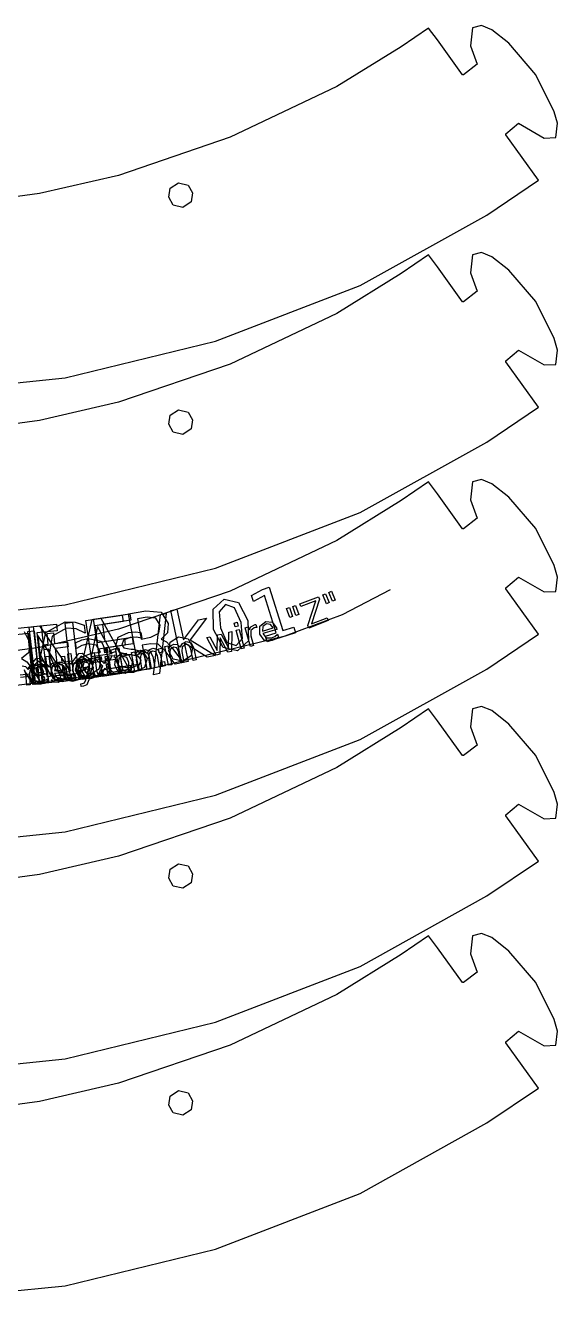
# Model space of a CAD drawing. Extents: x 0.6 to 75.4, y 0.2 to 29.1.
# Drawn here: x 63.32 to 75.36, y 0.25 to 29.13 of the extents above; entities that cross this region are included whole.
import ezdxf

# ---------------------------------------------------------------- set-up
doc = ezdxf.new("R2010")
doc.units = 0

msp = doc.modelspace()

# ---------------------------------------------------------------- linework, layer by layer
at = {"layer": '#controlline'}
for p, q in [((64.211182, 15.603989), (64.381599, 15.62335)), ((64.334482, 14.518029), (64.211182, 15.603989)), ((64.381599, 15.62335), (64.528987, 14.32524)), ((64.6854, 15.6643), (65.502492, 15.785639)), ((64.877283, 14.372017), (64.6854, 15.6643)), ((65.524336, 15.638491), (64.882089, 15.54312)), ((65.502492, 15.785639), (65.524336, 15.638491)), ((63.3991, 15.5118), (63.635596, 15.538639)), ((63.546488, 14.21369), (63.3991, 15.5118)), ((64.292491, 14.2984), (63.593605, 15.31901)), ((63.593605, 15.31901), (63.716905, 14.23305)), ((63.635596, 15.538639), (64.334482, 14.518029)), ((64.882089, 15.54312), (64.9389, 15.160543)), ((64.9389, 15.160543), (65.554316, 15.251929)), ((65.57616, 15.104784), (64.960747, 15.013395)), ((65.554316, 15.251929), (65.57616, 15.104784)), ((64.960747, 15.013395), (65.030284, 14.545127)), ((65.709954, 14.495667), (64.877283, 14.372017)), ((65.030284, 14.545127), (65.68811, 14.642812)), ((65.68811, 14.642812), (65.709954, 14.495667)), ((63.716905, 14.23305), (63.546488, 14.21369)), ((64.528987, 14.32524), (64.292491, 14.2984))]:
    msp.add_line(p, q, dxfattribs=at)
at = {"layer": '#lasercut'}
for p, q in [((62.9198, 15.4662), (64.01928, 15.578451)), ((63.396281, 15.365322), (62.934902, 15.318217)), ((63.513869, 14.213612), (63.396281, 15.365322)), ((64.034379, 15.430462), (63.573, 15.383356)), ((63.573, 15.383356), (63.690585, 14.231646)), ((64.01928, 15.578451), (64.034379, 15.430462)), ((63.690585, 14.231646), (63.513869, 14.213612))]:
    msp.add_line(p, q, dxfattribs=at)
at = {"layer": '#opensource'}
for p, q in [((63.774081, 15.393292), (64.2163, 15.62976)), ((64.2163, 15.62976), (64.438999, 15.624793)), ((64.438999, 15.624793), (64.64381, 15.555984)), ((64.8587, 15.6883), (65.675115, 15.814098)), ((65.057684, 14.397083), (64.8587, 15.6883)), ((65.697777, 15.667074), (65.056061, 15.568195)), ((65.675115, 15.814098), (65.697777, 15.667074)), ((63.287553, 15.408902), (63.422495, 15.137179)), ((63.66387, 14.88032), (63.774081, 15.393292)), ((63.919876, 15.309456), (63.848914, 14.902557)), ((64.24405, 15.48679), (63.919876, 15.309456)), ((64.461815, 15.47155), (64.24405, 15.48679)), ((64.666039, 15.370944), (64.461815, 15.47155)), ((64.6438, 15.556), (64.666039, 15.370944)), ((64.64381, 15.555984), (64.6438, 15.556)), ((65.056061, 15.568195), (65.114964, 15.185934)), ((63.422495, 15.137179), (63.38317, 14.928095)), ((65.114964, 15.185934), (65.729869, 15.280681)), ((65.752531, 15.133657), (65.137626, 15.03891)), ((65.137626, 15.03891), (65.20972, 14.571028)), ((65.729869, 15.280681), (65.752531, 15.133657)), ((63.2276, 14.8009), (63.344731, 14.72877)), ((63.38317, 14.928095), (63.227601, 14.800881)), ((63.89249, 14.408069), (63.66387, 14.88032)), ((63.848914, 14.902557), (64.014268, 14.524061)), ((63.48948, 14.209298), (63.293217, 14.528262)), ((63.344731, 14.72877), (63.468206, 14.56584)), ((63.468206, 14.56584), (63.678614, 14.226175)), ((64.014268, 14.524061), (64.371129, 14.42946)), ((64.371129, 14.42946), (64.579076, 14.495876)), ((64.579076, 14.495876), (64.753647, 14.64201)), ((64.775689, 14.458693), (64.591486, 14.341368)), ((64.753647, 14.64201), (64.775689, 14.458693)), ((65.889666, 14.52528), (65.057684, 14.397083)), ((65.20972, 14.571028), (65.867004, 14.672306)), ((65.867004, 14.672306), (65.889666, 14.52528)), ((63.678614, 14.226175), (63.48948, 14.209298)), ((64.378044, 14.283987), (63.89249, 14.408069)), ((64.591486, 14.341368), (64.378044, 14.283987))]:
    msp.add_line(p, q, dxfattribs=at)
at = {"layer": '#vuelocircular'}
for p, q in [((64.514844, 14.321545), (64.823025, 15.685602)), ((64.823025, 15.685602), (65.021382, 15.714061)), ((65.021382, 15.714061), (65.699782, 14.491561)), ((65.651044, 15.809412), (66.043499, 15.881531)), ((65.887175, 14.524472), (65.651044, 15.809412)), ((66.069754, 15.738659), (65.85115, 15.698496)), ((65.85115, 15.698496), (65.934976, 15.242355)), ((66.043499, 15.881531), (66.389187, 15.849857)), ((66.269691, 15.715799), (66.069754, 15.738659)), ((66.365398, 15.558113), (66.269691, 15.715799)), ((66.389187, 15.849857), (66.548713, 15.591799)), ((63.4967, 15.5236), (63.672366, 15.543243)), ((63.641785, 14.225242), (63.4967, 15.5236)), ((63.672366, 15.543243), (63.800941, 14.392713)), ((64.9465, 15.5274), (64.801503, 14.849774)), ((65.277039, 14.918001), (64.9465, 15.5274)), ((66.153577, 15.282526), (66.332322, 15.374985)), ((66.332322, 15.374985), (66.365398, 15.558113)), ((66.52893, 15.379969), (66.38581, 15.238898)), ((66.548713, 15.591799), (66.52893, 15.379969)), ((65.934976, 15.242355), (66.153577, 15.282526)), ((66.15057, 15.13428), (65.961227, 15.099485)), ((65.961227, 15.099485), (66.061024, 14.556419)), ((66.320981, 15.122004), (66.15057, 15.13428)), ((66.476387, 14.97351), (66.320981, 15.122004)), ((66.3858, 15.2389), (66.509108, 15.177926)), ((66.38581, 15.238898), (66.3858, 15.2389)), ((66.509108, 15.177926), (66.647143, 15.027132)), ((66.647143, 15.027132), (66.888101, 14.70841)), ((65.352485, 14.780303), (64.769544, 14.696666)), ((64.801503, 14.849774), (65.277039, 14.918001)), ((65.517884, 14.465456), (65.352485, 14.780303)), ((66.701343, 14.674092), (66.476387, 14.97351)), ((63.800941, 14.392713), (64.433169, 14.463367)), ((64.433169, 14.463367), (64.449679, 14.315528)), ((64.769544, 14.696666), (64.699341, 14.348017)), ((65.699782, 14.491561), (65.517884, 14.465456)), ((66.061024, 14.556419), (65.887175, 14.524472)), ((66.888101, 14.70841), (66.701343, 14.674092)), ((64.449679, 14.315528), (63.641785, 14.225242)), ((64.699341, 14.348017), (64.514844, 14.321545))]:
    msp.add_line(p, q, dxfattribs=at)
at = {"layer": '1mm wire outer'}
for p, q in [((69.5283, 16.0364), (69.954241, 16.199759)), ((69.954241, 16.199759), (69.97569, 16.143837)), ((70.046561, 16.23912), (70.1074, 16.265)), ((70.131053, 16.040498), (70.046561, 16.23912)), ((70.1074, 16.265), (70.191892, 16.066378)), ((70.181838, 16.296665), (70.242677, 16.322545)), ((70.26633, 16.098043), (70.181838, 16.296665)), ((70.242677, 16.322545), (70.327169, 16.123923)), ((69.22935, 15.933095), (69.2918, 15.9548)), ((69.300199, 15.729209), (69.22935, 15.933095)), ((69.2918, 15.9548), (69.362652, 15.750912)), ((69.368212, 15.981351), (69.430665, 16.003054)), ((69.439064, 15.777465), (69.368212, 15.981351)), ((69.430665, 16.003054), (69.501514, 15.799168)), ((69.551976, 15.974668), (69.5283, 16.0364)), ((69.886412, 16.102932), (69.551976, 15.974668)), ((69.706428, 15.546974), (69.886412, 16.102932)), ((69.97569, 16.143837), (69.795703, 15.587879)), ((70.191892, 16.066378), (70.131053, 16.040498)), ((70.327169, 16.123923), (70.26633, 16.098043)), ((68.04247, 15.603783), (68.111634, 15.622156)), ((68.065728, 15.516201), (68.04247, 15.603783)), ((68.111634, 15.622156), (68.134889, 15.534574)), ((68.624203, 15.534556), (68.75521, 15.640048)), ((68.75521, 15.640048), (68.904548, 15.625937)), ((68.904548, 15.625937), (68.998195, 15.493784)), ((69.362652, 15.750912), (69.300199, 15.729209)), ((69.501514, 15.799168), (69.439064, 15.777465)), ((70.170522, 15.660819), (69.727877, 15.491054)), ((69.795703, 15.587879), (70.146844, 15.72255)), ((70.146844, 15.72255), (70.170522, 15.660819)), ((67.659148, 14.982061), (67.664906, 15.333396)), ((67.664906, 15.333396), (67.746885, 15.353434)), ((67.746885, 15.353434), (67.914522, 15.044505)), ((67.914522, 15.044505), (67.92028, 15.39584)), ((67.92028, 15.39584), (67.989791, 15.412829)), ((67.989791, 15.412829), (67.982566, 14.962645)), ((68.134889, 15.534574), (68.065728, 15.516201)), ((68.086, 15.4399), (68.155161, 15.458273)), ((68.197816, 15.018912), (68.086, 15.4399)), ((68.155161, 15.458273), (68.266977, 15.037285)), ((68.291409, 15.494886), (68.360697, 15.514274)), ((68.408788, 15.075419), (68.291409, 15.494886)), ((68.360697, 15.514274), (68.378928, 15.449109)), ((68.378928, 15.449109), (68.419659, 15.521485)), ((68.416806, 15.433463), (68.416241, 15.315776)), ((68.416241, 15.315776), (68.478076, 15.094807)), ((68.496, 15.496816), (68.416806, 15.433463)), ((68.419659, 15.521485), (68.499059, 15.563897)), ((68.526906, 15.50184), (68.496, 15.496816)), ((68.499059, 15.563897), (68.515089, 15.567171)), ((68.515089, 15.567171), (68.534929, 15.569993)), ((68.5551, 15.4993), (68.526906, 15.50184)), ((68.534929, 15.569993), (68.5551, 15.4993)), ((68.618248, 15.355588), (68.624203, 15.534556)), ((68.723872, 15.216088), (68.618248, 15.355588)), ((68.691402, 15.522087), (68.679549, 15.418946)), ((68.679549, 15.418946), (68.923626, 15.493236)), ((68.77354, 15.582308), (68.691402, 15.522087)), ((69.008332, 15.460297), (68.693426, 15.36496)), ((68.693426, 15.36496), (68.768542, 15.269863)), ((68.864828, 15.573361), (68.77354, 15.582308)), ((68.923626, 15.493236), (68.864828, 15.573361)), ((68.959533, 15.298014), (69.024444, 15.349362)), ((68.998195, 15.493784), (68.9982, 15.4938)), ((68.9982, 15.4938), (69.008332, 15.460297)), ((69.024444, 15.349362), (69.044058, 15.284595)), ((69.727877, 15.491054), (69.706428, 15.546974)), ((65.222131, 14.981492), (65.355055, 15.030401)), ((65.355055, 15.030401), (65.432692, 15.042423)), ((65.432692, 15.042423), (65.511395, 14.533946)), ((66.119185, 14.997604), (66.201782, 15.035416)), ((66.201782, 15.035416), (66.313483, 15.006474)), ((66.469623, 15.07326), (66.540125, 15.087625)), ((66.556612, 14.646453), (66.469623, 15.07326)), ((66.540125, 15.087625), (66.553643, 15.021317)), ((66.553643, 15.021317), (66.59938, 15.09097)), ((66.667452, 15.060786), (66.589547, 15.006805)), ((66.59938, 15.09097), (66.675222, 15.125875)), ((66.740581, 15.044728), (66.667452, 15.060786)), ((66.675222, 15.125875), (66.75892, 15.118339)), ((66.780866, 14.958077), (66.740581, 15.044728)), ((66.75892, 15.118339), (66.821297, 15.059609)), ((66.821297, 15.059609), (66.8213, 15.0596)), ((66.8213, 15.0596), (66.869963, 15.142153)), ((66.865753, 15.063487), (66.854238, 14.95834)), ((66.944495, 15.117242), (66.865753, 15.063487)), ((66.869963, 15.142153), (66.951506, 15.182189)), ((67.016863, 15.101042), (66.944495, 15.117242)), ((66.951506, 15.182189), (67.063949, 15.156281)), ((67.057147, 15.014392), (67.016863, 15.101042)), ((67.063949, 15.156281), (67.127181, 15.031045)), ((67.127181, 15.031045), (67.179682, 14.773436)), ((67.422, 15.274), (67.491511, 15.29099)), ((67.63615, 14.877946), (67.422, 15.274)), ((67.491511, 15.29099), (67.659148, 14.982061)), ((67.724731, 15.267144), (67.718127, 14.897984)), ((67.900589, 14.942608), (67.724731, 15.267144)), ((68.266977, 15.037285), (68.197816, 15.018912)), ((68.478076, 15.094807), (68.408788, 15.075419)), ((68.899648, 15.205928), (68.723872, 15.216088)), ((68.768542, 15.269863), (68.886155, 15.265234)), ((68.886155, 15.265234), (68.959533, 15.298014)), ((68.97571, 15.237895), (68.899648, 15.205928)), ((69.044058, 15.284595), (68.97571, 15.237895)), ((64.345205, 14.671442), (64.526708, 14.913476)), ((64.572622, 14.855909), (64.422725, 14.681518)), ((64.526708, 14.913476), (64.6023, 14.9233)), ((64.762114, 14.725621), (64.572622, 14.855909)), ((64.6023, 14.9233), (64.839635, 14.735696)), ((64.839635, 14.735696), (64.762114, 14.725621)), ((65.233081, 14.910772), (65.222131, 14.981492)), ((65.366772, 14.959803), (65.233081, 14.910772)), ((65.434531, 14.522043), (65.366772, 14.959803)), ((65.717134, 14.939624), (65.787998, 14.95207)), ((65.792519, 14.510616), (65.717134, 14.939624)), ((65.787998, 14.95207), (65.79971, 14.885421)), ((65.79971, 14.885421), (65.847318, 14.953806)), ((65.835199, 14.869938), (65.820778, 14.765527)), ((65.820778, 14.765527), (65.863382, 14.523062)), ((65.914537, 14.921788), (65.835199, 14.869938)), ((65.847318, 14.953806), (65.924076, 14.986642)), ((65.987204, 14.903754), (65.914537, 14.921788)), ((65.924076, 14.986642), (66.007541, 14.976821)), ((66.025123, 14.816042), (65.987204, 14.903754)), ((66.007541, 14.976821), (66.0683, 14.91642)), ((66.070219, 14.559403), (66.025123, 14.816042)), ((66.0683, 14.9164), (66.119185, 14.997604)), ((66.0683, 14.91642), (66.0683, 14.9164)), ((66.112843, 14.919112), (66.098478, 14.814317)), ((66.098478, 14.814317), (66.141083, 14.571849)), ((66.193017, 14.970711), (66.112843, 14.919112)), ((66.264916, 14.952536), (66.193017, 14.970711)), ((66.302835, 14.864824), (66.264916, 14.952536)), ((66.347932, 14.608185), (66.302835, 14.864824)), ((66.313483, 15.006474), (66.373295, 14.879567)), ((66.373295, 14.879567), (66.418795, 14.620631)), ((66.589547, 15.006805), (66.577948, 14.902039)), ((66.577948, 14.902039), (66.627111, 14.660818)), ((66.832902, 14.702754), (66.780866, 14.958077)), ((66.854238, 14.95834), (66.903401, 14.717119)), ((67.109183, 14.759071), (67.057147, 15.014392)), ((67.179682, 14.773436), (67.109183, 14.759071)), ((67.718127, 14.897984), (67.63615, 14.877946)), ((67.982566, 14.962645), (67.900589, 14.942608)), ((64.422725, 14.681518), (64.345205, 14.671442)), ((65.3077, 14.5024), (65.434531, 14.522043)), ((65.317799, 14.437091), (65.3077, 14.5024)), ((65.648329, 14.488252), (65.317799, 14.437091)), ((65.511395, 14.533946), (65.638226, 14.553589)), ((65.638226, 14.553589), (65.648329, 14.488252)), ((65.863382, 14.523062), (65.792519, 14.510616)), ((66.141083, 14.571849), (66.070219, 14.559403)), ((66.418795, 14.620631), (66.347932, 14.608185)), ((66.627111, 14.660818), (66.556612, 14.646453)), ((66.903401, 14.717119), (66.832902, 14.702754))]:
    msp.add_line(p, q, dxfattribs=at)
at = {"layer": 'all text'}
for p, q in [((70.490767, 15.797833), (71.5821, 16.360911)), ((69.198456, 15.311491), (70.490767, 15.797833)), ((66.122944, 14.568578), (69.198456, 15.311491)), ((62.579654, 14.131293), (66.122944, 14.568578))]:
    msp.add_line(p, q, dxfattribs=at)
at = {"layer": 'github'}
for p, q in [((68.435147, 16.228717), (68.682952, 16.365962)), ((68.478367, 16.09228), (68.435147, 16.228717)), ((68.727657, 16.229993), (68.478367, 16.09228)), ((68.682952, 16.365962), (68.83274, 16.413412)), ((68.995201, 15.385415), (68.727657, 16.229993)), ((68.83274, 16.413412), (69.1435, 15.432394)), ((66.6038, 15.8892), (66.744448, 15.919604)), ((66.859506, 14.706227), (66.6038, 15.8892)), ((66.744448, 15.919604), (66.895473, 15.220918)), ((67.562952, 15.915458), (67.813136, 16.140358)), ((67.576188, 15.456006), (67.562952, 15.915458)), ((67.8444, 16.0199), (67.697594, 15.858015)), ((67.813116, 16.140358), (68.140367, 16.065428)), ((67.813136, 16.140358), (67.813116, 16.140358)), ((67.844401, 16.0199), (67.8444, 16.0199)), ((68.051433, 15.949912), (67.844401, 16.0199)), ((68.201045, 15.618296), (68.051433, 15.949912)), ((68.140367, 16.065428), (68.35312, 15.657792)), ((66.217407, 14.43401), (66.3729, 15.7953)), ((66.502852, 15.81974), (66.347359, 14.45845)), ((66.3729, 15.7953), (66.502852, 15.81974)), ((66.895473, 15.220918), (67.233485, 15.678349)), ((67.412148, 15.716968), (67.046662, 15.220971)), ((67.233485, 15.678349), (67.412148, 15.716968)), ((67.697594, 15.858015), (67.729008, 15.495701)), ((68.231708, 15.255785), (68.201045, 15.618296)), ((68.35312, 15.657792), (68.365622, 15.198145)), ((63.3709, 15.4157), (63.513295, 15.430093)), ((63.492552, 14.21153), (63.3709, 15.4157)), ((63.513295, 15.430093), (63.634947, 14.225923)), ((63.803057, 15.36836), (63.946, 15.3848)), ((63.83129, 15.122629), (63.803057, 15.36836)), ((63.946, 15.3848), (63.974233, 15.139069)), ((65.41447, 15.286285), (65.647645, 15.392519)), ((65.647645, 15.392519), (65.796898, 15.405303)), ((65.796898, 15.405303), (65.929991, 15.391757)), ((65.929991, 15.391757), (65.93, 15.3918)), ((65.93, 15.3918), (65.952013, 15.258261)), ((67.788188, 15.048175), (67.576188, 15.456006)), ((67.729008, 15.495701), (67.877869, 15.163887)), ((68.7505, 15.3079), (68.995201, 15.385415)), ((68.790432, 15.181843), (68.7505, 15.3079)), ((69.428132, 15.383852), (68.790432, 15.181843)), ((69.1435, 15.432394), (69.388201, 15.509906)), ((69.388201, 15.509906), (69.428132, 15.383852)), ((63.726969, 15.110635), (63.83129, 15.122629)), ((63.739669, 15.000134), (63.726969, 15.110635)), ((63.974233, 15.139069), (64.2671, 15.172721)), ((64.2798, 15.062217), (63.986933, 15.028568)), ((63.986933, 15.028568), (64.040917, 14.558742)), ((64.2671, 15.172721), (64.2798, 15.062217)), ((64.449333, 15.154868), (64.59424, 15.220285)), ((64.467311, 15.023866), (64.449333, 15.154868)), ((64.594873, 15.095537), (64.467311, 15.023866)), ((64.59424, 15.220285), (64.734688, 15.255255)), ((64.736543, 15.13303), (64.594873, 15.095537)), ((64.734688, 15.255255), (65.027739, 15.196533)), ((64.924266, 15.103826), (64.736543, 15.13303)), ((65.009717, 14.961668), (64.924266, 15.103826)), ((65.027739, 15.196533), (65.160595, 14.914847)), ((65.359383, 15.084855), (65.41447, 15.286285)), ((65.443646, 14.937137), (65.359383, 15.084855)), ((65.531236, 15.218846), (65.494991, 15.113543)), ((65.494991, 15.113543), (65.545373, 15.042225)), ((65.68402, 15.277142), (65.531236, 15.218846)), ((65.545373, 15.042225), (65.705294, 15.014201)), ((65.820091, 15.283802), (65.68402, 15.277142)), ((65.952013, 15.258261), (65.820091, 15.283802)), ((67.432747, 14.830136), (66.910264, 15.152493)), ((66.910264, 15.152493), (67.000157, 14.736628)), ((67.046662, 15.220971), (67.615212, 14.869576)), ((68.115997, 14.974193), (67.788188, 15.048175)), ((67.877869, 15.163887), (68.084704, 15.09465)), ((68.084704, 15.09465), (68.231708, 15.255785)), ((68.365622, 15.198145), (68.115997, 14.974193)), ((63.84399, 15.012128), (63.739669, 15.000134)), ((63.897974, 14.542302), (63.84399, 15.012128)), ((64.464766, 14.573664), (64.531735, 14.806607)), ((64.531735, 14.806607), (64.812876, 14.920548)), ((64.653171, 14.745531), (64.605295, 14.602354)), ((64.8859, 14.8175), (64.653171, 14.745531)), ((64.812876, 14.920548), (65.011693, 14.947811)), ((65.026934, 14.836849), (64.8859, 14.8175)), ((64.990138, 14.572714), (65.031252, 14.805254)), ((65.011693, 14.947811), (65.009717, 14.961668)), ((65.031252, 14.805254), (65.026934, 14.836849)), ((65.160595, 14.914847), (65.160677, 14.914864)), ((65.160677, 14.914864), (65.22823, 14.422446)), ((65.647128, 14.883966), (65.443646, 14.937137)), ((65.698143, 14.880551), (65.647128, 14.883966)), ((65.877495, 14.849414), (65.698143, 14.880551)), ((65.705294, 15.014201), (65.755416, 15.011379)), ((65.755416, 15.011379), (65.983827, 14.955219)), ((65.931184, 14.767609), (65.877495, 14.849414)), ((65.893403, 14.662052), (65.931184, 14.767609)), ((65.983827, 14.955219), (66.074474, 14.802249)), ((66.074474, 14.802249), (66.010557, 14.596997)), ((67.000157, 14.736628), (66.859506, 14.706227)), ((67.615212, 14.869576), (67.432747, 14.830136)), ((63.986312, 14.325397), (63.897974, 14.542302)), ((64.040917, 14.558742), (64.085135, 14.426024)), ((64.569978, 14.384756), (64.464766, 14.573664)), ((64.605295, 14.602354), (64.671106, 14.488906)), ((64.671106, 14.488906), (64.812759, 14.46359)), ((64.812759, 14.46359), (64.990138, 14.572714)), ((65.068461, 14.534006), (64.963438, 14.401046)), ((65.086439, 14.403001), (65.068461, 14.534006)), ((65.451427, 14.488277), (65.427381, 14.634095)), ((65.427381, 14.634095), (65.591764, 14.598126)), ((65.615336, 14.474307), (65.451427, 14.488277)), ((65.591764, 14.598126), (65.745476, 14.60298)), ((65.7619, 14.484269), (65.615336, 14.474307)), ((65.745476, 14.60298), (65.893403, 14.662052)), ((66.010557, 14.596997), (65.7619, 14.484269)), ((66.347359, 14.45845), (66.217407, 14.43401)), ((63.634947, 14.225923), (63.492552, 14.21153)), ((64.220514, 14.290456), (63.986312, 14.325397)), ((64.085135, 14.426024), (64.206826, 14.409458)), ((64.206826, 14.409458), (64.352873, 14.42625)), ((64.366561, 14.307248), (64.220514, 14.290456)), ((64.352873, 14.42625), (64.366561, 14.307248)), ((64.791274, 14.339744), (64.569978, 14.384756)), ((64.963438, 14.401046), (64.791274, 14.339744)), ((65.22823, 14.422446), (65.086439, 14.403001))]:
    msp.add_line(p, q, dxfattribs=at)
at = {"layer": 'join inner parts here'}
for p, q in [((63.367579, 14.564266), (63.555375, 14.801448)), ((63.599763, 14.742704), (63.445337, 14.57231)), ((63.555375, 14.801448), (63.6312, 14.8093)), ((63.785767, 14.607486), (63.599763, 14.742704)), ((63.6312, 14.8093), (63.863525, 14.615529)), ((63.445337, 14.57231), (63.367579, 14.564266)), ((63.863525, 14.615529), (63.785767, 14.607486))]:
    msp.add_line(p, q, dxfattribs=at)
at = {"layer": 'Layer 1'}
for p, q in [((72.440393, 29.072273), (71.823504, 28.649519)), ((72.645961, 28.803028), (72.440393, 29.072273)), ((73.436655, 29.075353), (73.391197, 28.668136)), ((73.641736, 29.128664), (73.436655, 29.075353)), ((73.879098, 29.032561), (73.641736, 29.128664)), ((74.260788, 28.729211), (73.879098, 29.032561)), ((71.823504, 28.649519), (70.365924, 27.748322)), ((73.2094, 28.0145), (72.645961, 28.803028)), ((73.391197, 28.668136), (73.543945, 28.253452)), ((74.868459, 28.016005), (74.260788, 28.729211)), ((73.543944, 28.253452), (73.233311, 28.014503)), ((75.286348, 27.178191), (74.868459, 28.016005)), ((70.365924, 27.748322), (67.951685, 26.598191)), ((73.233311, 28.014503), (73.2094, 28.0145)), ((75.362334, 26.915349), (75.286348, 27.178191)), ((74.1891, 26.6764), (74.475838, 26.915349)), ((74.475838, 26.915349), (75.061289, 26.582124)), ((75.323313, 26.596123), (75.362334, 26.915349)), ((67.951685, 26.598191), (65.419704, 25.737562)), ((74.189079, 26.652538), (74.1891, 26.6764)), ((74.929816, 25.625068), (74.189079, 26.652538)), ((75.061289, 26.582124), (75.323313, 26.596123)), ((65.419704, 25.737562), (63.630897, 25.324215)), ((66.560969, 25.242594), (66.594746, 25.445731)), ((66.594746, 25.445731), (66.781727, 25.568711)), ((66.781727, 25.568711), (66.997567, 25.517667)), ((66.997567, 25.517667), (67.098064, 25.338509)), ((73.758976, 24.837804), (74.929816, 25.625068)), ((63.630897, 25.324215), (61.812132, 25.084722)), ((66.661466, 25.063436), (66.560969, 25.242594)), ((67.064287, 25.135372), (66.877307, 25.012392)), ((67.098064, 25.338509), (67.064287, 25.135372)), ((66.877307, 25.012392), (66.661466, 25.063436)), ((70.891596, 23.242974), (73.758976, 24.837804)), ((73.641736, 23.991363), (73.436655, 23.938063)), ((73.879098, 23.89526), (73.641736, 23.991363)), ((72.440393, 23.934973), (71.823504, 23.512227)), ((72.645961, 23.665728), (72.440393, 23.934973)), ((73.436655, 23.938063), (73.391197, 23.530835)), ((74.260788, 23.591921), (73.879098, 23.89526)), ((71.823504, 23.512227), (70.365924, 22.61101)), ((73.2094, 22.8772), (72.645961, 23.665728)), ((73.391197, 23.530835), (73.543945, 23.116154)), ((74.868459, 22.878708), (74.260788, 23.591921)), ((67.619288, 21.98277), (70.891596, 23.242974)), ((73.543944, 23.116154), (73.233311, 22.877205)), ((73.233311, 22.877205), (73.2094, 22.8772)), ((75.286348, 22.040891), (74.868459, 22.878708)), ((70.365924, 22.61101), (67.951685, 21.460887)), ((64.212991, 21.154373), (67.619288, 21.98277)), ((75.362334, 21.778046), (75.286348, 22.040891)), ((74.1891, 21.5391), (74.475838, 21.778046)), ((74.475838, 21.778046), (75.061289, 21.444822)), ((75.323313, 21.45882), (75.362334, 21.778046)), ((67.951685, 21.460887), (65.419704, 20.60026)), ((74.189079, 21.515141), (74.1891, 21.5391)), ((74.929816, 20.487661), (74.189079, 21.515141)), ((75.061289, 21.444822), (75.323313, 21.45882)), ((60.729046, 20.796665), (64.212991, 21.154373)), ((65.419704, 20.60026), (63.630956, 20.186899)), ((66.560918, 20.105222), (66.594695, 20.308356)), ((66.594695, 20.308356), (66.781675, 20.431346)), ((66.781675, 20.431346), (66.997516, 20.380305)), ((66.997516, 20.380305), (67.098013, 20.201153)), ((73.758976, 19.7004), (74.929816, 20.487661)), ((63.630956, 20.186899), (61.812199, 19.947399)), ((66.661415, 19.92607), (66.560918, 20.105222)), ((67.064236, 19.998019), (66.877256, 19.87503)), ((67.098013, 20.201153), (67.064236, 19.998019)), ((66.877256, 19.87503), (66.661415, 19.92607)), ((70.891596, 18.10557), (73.758976, 19.7004)), ((72.440393, 18.797573), (71.823504, 18.374827)), ((72.645961, 18.528328), (72.440393, 18.797573)), ((73.436655, 18.800671), (73.391197, 18.393445)), ((73.641736, 18.853972), (73.436655, 18.800671)), ((73.879098, 18.75787), (73.641736, 18.853972)), ((73.2094, 17.7398), (72.645961, 18.528328)), ((74.260788, 18.454531), (73.879098, 18.75787)), ((71.823504, 18.374827), (70.365924, 17.47361)), ((73.391197, 18.393445), (73.543945, 17.978762)), ((74.868459, 17.741314), (74.260788, 18.454531)), ((67.619288, 16.845365), (70.891596, 18.10557)), ((73.543944, 17.978762), (73.233311, 17.739816)), ((73.233311, 17.739816), (73.2094, 17.7398)), ((75.286348, 16.903491), (74.868459, 17.741314)), ((70.365924, 17.47361), (67.951685, 16.323487)), ((64.212991, 16.016968), (67.619288, 16.845365)), ((75.362334, 16.640649), (75.286348, 16.903491)), ((74.1891, 16.4017), (74.475838, 16.640649)), ((74.475838, 16.640649), (75.061289, 16.307425)), ((75.323313, 16.321423), (75.362334, 16.640649)), ((67.951685, 16.323487), (65.419704, 15.46286)), ((74.18908, 16.377757), (74.1891, 16.4017)), ((74.929817, 15.350277), (74.18908, 16.377757)), ((75.061289, 16.307425), (75.323313, 16.321423)), ((60.729046, 15.65926), (64.212991, 16.016968)), ((65.419704, 15.46286), (63.630956, 15.049499)), ((73.758977, 14.563016), (74.929817, 15.350277)), ((63.630956, 15.049499), (61.812199, 14.809999)), ((66.560888, 14.967833), (66.594665, 15.170968)), ((66.594665, 15.170968), (66.781645, 15.293958)), ((66.781645, 15.293958), (66.997486, 15.242917)), ((66.997486, 15.242917), (67.097983, 15.063765)), ((67.097983, 15.063765), (67.064206, 14.86063)), ((66.661385, 14.78868), (66.560888, 14.967833)), ((66.877226, 14.737639), (66.661385, 14.78868)), ((67.064206, 14.86063), (66.877226, 14.737639)), ((70.891597, 12.968186), (73.758977, 14.563016)), ((72.440393, 13.660176), (71.823504, 13.237427)), ((72.645961, 13.390928), (72.440393, 13.660176)), ((73.436655, 13.663271), (73.391197, 13.256044)), ((73.641736, 13.716572), (73.436655, 13.663271)), ((73.879098, 13.62047), (73.641736, 13.716572)), ((74.260788, 13.317131), (73.879098, 13.62047)), ((73.2094, 12.6024), (72.645961, 13.390928)), ((74.868459, 12.60391), (74.260788, 13.317131)), ((71.823504, 13.237427), (70.365924, 12.336213)), ((73.391197, 13.256044), (73.543945, 12.841362)), ((67.619289, 11.707984), (70.891597, 12.968186)), ((73.543944, 12.841362), (73.233311, 12.602413)), ((73.233311, 12.602413), (73.2094, 12.6024)), ((75.286348, 11.766091), (74.868459, 12.60391)), ((70.365924, 12.336213), (67.951685, 11.186088)), ((64.212992, 10.879592), (67.619289, 11.707984)), ((75.362334, 11.503249), (75.286348, 11.766091)), ((74.189079, 11.24044), (74.1891, 11.2643)), ((74.1891, 11.2643), (74.475838, 11.503249)), ((74.475838, 11.503249), (75.061289, 11.170024)), ((75.323313, 11.184023), (75.362334, 11.503249)), ((67.951685, 11.186088), (65.419704, 10.325463)), ((74.929816, 10.21297), (74.189079, 11.24044)), ((75.061289, 11.170024), (75.323313, 11.184023)), ((60.729047, 10.521886), (64.212992, 10.879592)), ((65.419704, 10.325463), (63.630956, 9.912093)), ((66.594665, 10.033567), (66.781645, 10.156558)), ((66.781645, 10.156558), (66.997486, 10.105517)), ((73.758976, 9.425706), (74.929816, 10.21297)), ((63.630956, 9.912093), (61.812199, 9.672589)), ((66.560888, 9.830431), (66.594665, 10.033567)), ((66.661385, 9.651279), (66.560888, 9.830431)), ((66.997486, 10.105517), (67.097983, 9.926364)), ((67.097983, 9.926364), (67.064206, 9.723228)), ((66.877226, 9.600239), (66.661385, 9.651279)), ((67.064206, 9.723228), (66.877226, 9.600239)), ((70.891596, 7.830876), (73.758976, 9.425706)), ((72.440393, 8.522823), (71.823504, 8.100077)), ((72.645961, 8.253578), (72.440393, 8.522823)), ((73.436655, 8.525913), (73.391197, 8.118685)), ((73.641736, 8.579224), (73.436655, 8.525913)), ((73.879098, 8.48312), (73.641736, 8.579224)), ((74.260788, 8.179771), (73.879098, 8.48312)), ((71.823504, 8.100077), (70.365924, 7.19886)), ((73.2094, 7.46505), (72.645961, 8.253578)), ((73.391197, 8.118685), (73.543945, 7.704004)), ((74.868459, 7.466558), (74.260788, 8.179771)), ((67.619288, 6.570678), (70.891596, 7.830876)), ((73.54384, 7.703998), (73.233207, 7.465049)), ((73.233207, 7.465049), (73.2094, 7.46505)), ((75.286348, 6.628741), (74.868459, 7.466558)), ((70.365924, 7.19886), (67.951685, 6.048736)), ((64.212991, 5.742281), (67.619288, 6.570678)), ((74.1891, 6.12695), (74.475838, 6.365896)), ((74.475838, 6.365896), (75.061289, 6.032672)), ((75.362334, 6.365896), (75.286348, 6.628741)), ((75.323313, 6.04667), (75.362334, 6.365896)), ((74.18908, 6.103049), (74.1891, 6.12695)), ((74.929817, 5.075569), (74.18908, 6.103049)), ((67.951685, 6.048736), (65.419704, 5.18811)), ((75.061289, 6.032672), (75.323313, 6.04667)), ((60.729046, 5.384594), (64.212991, 5.742281)), ((65.419704, 5.18811), (63.630956, 4.774745)), ((66.594805, 4.896161), (66.781785, 5.019133)), ((66.781785, 5.019133), (66.997626, 4.968068)), ((66.781785, 5.019133), (66.781785, 5.019133)), ((66.997626, 4.968068), (67.098123, 4.788935)), ((73.758977, 4.288237), (74.929817, 5.075569)), ((63.630956, 4.774745), (61.812199, 4.535247)), ((66.561028, 4.693059), (66.594805, 4.896161)), ((66.661525, 4.513926), (66.561028, 4.693059)), ((67.098123, 4.788935), (67.064346, 4.585833)), ((66.877366, 4.462862), (66.661525, 4.513926)), ((67.064346, 4.585833), (66.877366, 4.462862)), ((70.891597, 2.693497), (73.758977, 4.288237)), ((67.619289, 1.433322), (70.891597, 2.693497)), ((64.212992, 0.604912), (67.619289, 1.433322)), ((60.729047, 0.247199), (64.212992, 0.604912))]:
    msp.add_line(p, q, dxfattribs=at)
at = {"layer": 'put printed inside'}
for p, q in [((65.358319, 15.009175), (65.4294, 15.0203)), ((65.4294, 15.0203), (65.448535, 14.898115)), ((64.130253, 14.843037), (64.2017, 14.8516)), ((64.144985, 14.720242), (64.130253, 14.843037)), ((64.2017, 14.8516), (64.216432, 14.728805)), ((64.216432, 14.728805), (64.362781, 14.746359)), ((64.362781, 14.746359), (64.369385, 14.69114)), ((64.484664, 14.708735), (64.63112, 14.791446)), ((64.63977, 14.731393), (64.548911, 14.685376)), ((64.63112, 14.791446), (64.776157, 14.753163)), ((64.728376, 14.707686), (64.63977, 14.731393)), ((64.776157, 14.753163), (64.846998, 14.607505)), ((64.880315, 14.813872), (64.963839, 14.825951)), ((65.063237, 14.63049), (64.880315, 14.813872)), ((64.963839, 14.825951), (65.100372, 14.688907)), ((65.100372, 14.688907), (65.192472, 14.859022)), ((65.276, 14.8711), (65.150456, 14.638775)), ((65.192472, 14.859022), (65.276, 14.8711)), ((65.325582, 14.878862), (65.377454, 14.88699)), ((65.334189, 14.823916), (65.325582, 14.878862)), ((65.386062, 14.832044), (65.334189, 14.823916)), ((65.377454, 14.88699), (65.358319, 15.009175)), ((65.422624, 14.598429), (65.386062, 14.832044)), ((65.448535, 14.898115), (65.594159, 14.920919)), ((65.602766, 14.865973), (65.457142, 14.843169)), ((65.457142, 14.843169), (65.493704, 14.609554)), ((65.594159, 14.920919), (65.602766, 14.865973)), ((63.406393, 14.417089), (63.44633, 14.591646)), ((63.44633, 14.591646), (63.595036, 14.67025)), ((63.509892, 14.566528), (63.478616, 14.467533)), ((63.478616, 14.467533), (63.732367, 14.493975)), ((63.809284, 14.445579), (63.481983, 14.411975)), ((63.601995, 14.609999), (63.509892, 14.566528)), ((63.595036, 14.67025), (63.738949, 14.627948)), ((63.68991, 14.583837), (63.601995, 14.609999)), ((63.732367, 14.493975), (63.68991, 14.583837)), ((63.738949, 14.627948), (63.805709, 14.480374)), ((63.8057, 14.4804), (63.809284, 14.445579)), ((63.805709, 14.480374), (63.8057, 14.4804)), ((64.092856, 14.714005), (64.144985, 14.720242)), ((64.09946, 14.658786), (64.092856, 14.714005)), ((64.151589, 14.665023), (64.09946, 14.658786)), ((64.179726, 14.430245), (64.151589, 14.665023)), ((64.369385, 14.69114), (64.223036, 14.673585)), ((64.223036, 14.673585), (64.251173, 14.438807)), ((64.449598, 14.533134), (64.484664, 14.708735)), ((64.531053, 14.378273), (64.449598, 14.533134)), ((64.548911, 14.685376), (64.520401, 14.585549)), ((64.520401, 14.585549), (64.77332, 14.619043)), ((64.851544, 14.572792), (64.525307, 14.530095)), ((64.525307, 14.530095), (64.583905, 14.424016)), ((64.77332, 14.619043), (64.728376, 14.707686)), ((64.77693, 14.420657), (64.849349, 14.460727)), ((64.846998, 14.607505), (64.847, 14.6075)), ((64.847, 14.6075), (64.851544, 14.572792)), ((64.849349, 14.460727), (64.858126, 14.393629)), ((64.928428, 14.380715), (65.063237, 14.63049)), ((65.112937, 14.580302), (65.011955, 14.392794)), ((65.262913, 14.429093), (65.112937, 14.580302)), ((65.150456, 14.638775), (65.346439, 14.441172)), ((65.346439, 14.441172), (65.262913, 14.429093)), ((65.471186, 14.49187), (65.422624, 14.598429)), ((65.588901, 14.479199), (65.471186, 14.49187)), ((65.493704, 14.609554), (65.518512, 14.544155)), ((65.518512, 14.544155), (65.579647, 14.538369)), ((65.579647, 14.538369), (65.652265, 14.549743)), ((65.661522, 14.490572), (65.588901, 14.479199)), ((65.652265, 14.549743), (65.661522, 14.490572)), ((63.48351, 14.260024), (63.406393, 14.417089)), ((63.481983, 14.411975), (63.537609, 14.304307)), ((63.65413, 14.216553), (63.48351, 14.260024)), ((63.537609, 14.304307), (63.652188, 14.277355)), ((63.652188, 14.277355), (63.730465, 14.295558)), ((63.734888, 14.233458), (63.65413, 14.216553)), ((63.730465, 14.295558), (63.803967, 14.333599)), ((63.810882, 14.266283), (63.734888, 14.233458)), ((63.803967, 14.333599), (63.810882, 14.266283)), ((64.224425, 14.32201), (64.179726, 14.430245)), ((64.341609, 14.305105), (64.224425, 14.32201)), ((64.251173, 14.438807), (64.27361, 14.372559)), ((64.27361, 14.372559), (64.334497, 14.364572)), ((64.334497, 14.364572), (64.407479, 14.373321)), ((64.414591, 14.313854), (64.341609, 14.305105)), ((64.407479, 14.373321), (64.414591, 14.313854)), ((64.702816, 14.339569), (64.531053, 14.378273)), ((64.583905, 14.424016), (64.69919, 14.400281)), ((64.69919, 14.400281), (64.77693, 14.420657)), ((64.783074, 14.358704), (64.702816, 14.339569)), ((64.858126, 14.393629), (64.783074, 14.358704)), ((65.011955, 14.392794), (64.928428, 14.380715))]:
    msp.add_line(p, q, dxfattribs=at)
at = {"layer": 'send to shape'}
for p, q in [((63.772886, 14.848599), (63.844378, 14.85667)), ((63.840788, 14.247274), (63.772886, 14.848599)), ((63.844378, 14.85667), (63.870816, 14.622485)), ((64.2718, 14.9063), (64.34283, 14.915021)), ((64.345488, 14.305655), (64.2718, 14.9063)), ((64.34283, 14.915021), (64.416515, 14.314376)), ((64.457461, 14.757776), (64.532642, 14.767738)), ((64.688355, 14.356019), (64.457461, 14.757776)), ((64.532642, 14.767738), (64.71229, 14.447856)), ((64.71229, 14.447856), (64.802528, 14.803461)), ((64.877709, 14.813424), (64.7505, 14.3164)), ((64.802528, 14.803461), (64.877709, 14.813424)), ((63.236957, 14.634915), (63.319405, 14.618659)), ((63.324457, 14.45698), (63.293466, 14.54737)), ((63.319405, 14.618659), (63.375294, 14.553723)), ((63.34949, 14.197612), (63.324457, 14.45698)), ((63.375294, 14.553723), (63.3753, 14.5537)), ((63.3753, 14.5537), (63.432337, 14.630704)), ((63.419922, 14.552935), (63.397457, 14.449571)), ((63.397457, 14.449571), (63.421107, 14.204526)), ((63.50386, 14.59815), (63.419922, 14.552935)), ((63.432337, 14.630704), (63.517622, 14.661986)), ((63.574134, 14.574444), (63.50386, 14.59815)), ((63.517622, 14.661986), (63.626737, 14.624456)), ((63.605124, 14.484053), (63.574134, 14.574444)), ((63.630157, 14.224685), (63.605124, 14.484053)), ((63.626737, 14.624456), (63.676512, 14.493288)), ((63.676512, 14.493288), (63.701771, 14.2316)), ((63.870816, 14.622485), (63.920778, 14.686053)), ((63.906077, 14.597899), (63.887874, 14.471382)), ((63.887874, 14.471382), (63.93387, 14.351726)), ((63.9899, 14.652763), (63.906077, 14.597899)), ((63.920778, 14.686053), (64.00057, 14.714247)), ((64.083459, 14.617928), (63.9899, 14.652763)), ((64.00057, 14.714247), (64.135557, 14.666085)), ((64.1298, 14.4987), (64.083459, 14.617928)), ((64.111252, 14.371755), (64.129794, 14.498701)), ((64.129794, 14.498701), (64.1298, 14.4987)), ((64.135557, 14.666085), (64.203612, 14.507039)), ((64.203612, 14.507039), (64.172737, 14.336825)), ((63.421107, 14.204526), (63.34949, 14.197612)), ((63.701771, 14.2316), (63.630157, 14.224685)), ((63.912281, 14.255345), (63.840788, 14.247274)), ((63.967867, 14.269058), (63.904943, 14.320267)), ((63.904943, 14.320267), (63.912281, 14.255345)), ((63.93387, 14.351726), (64.027774, 14.31732)), ((64.05189, 14.259773), (63.967867, 14.269058)), ((64.027774, 14.31732), (64.111252, 14.371755)), ((64.172737, 14.336825), (64.05189, 14.259773)), ((64.416515, 14.314376), (64.345488, 14.305655)), ((64.56744, 14.226261), (64.609079, 14.231765)), ((64.575314, 14.166885), (64.56744, 14.226261)), ((64.631989, 14.174392), (64.575314, 14.166885)), ((64.609079, 14.231765), (64.652738, 14.251662)), ((64.705215, 14.208013), (64.631989, 14.174392)), ((64.652738, 14.251662), (64.679916, 14.321949)), ((64.679916, 14.321949), (64.688355, 14.356019)), ((64.7505, 14.3164), (64.705215, 14.208013))]:
    msp.add_line(p, q, dxfattribs=at)
at = {"layer": 'suggested section'}
for p, q in [((65.096534, 15.016464), (65.167332, 15.026878)), ((65.167332, 15.026878), (65.180512, 14.937224)), ((66.323688, 15.023509), (66.404345, 15.038636)), ((66.341892, 14.926419), (66.323688, 15.023509)), ((66.404345, 15.038636), (66.422548, 14.941546)), ((64.419405, 14.70239), (64.570947, 14.783399)), ((64.570947, 14.783399), (64.635872, 14.78481)), ((64.635872, 14.78481), (64.699008, 14.772533)), ((64.699008, 14.772533), (64.699, 14.7725)), ((64.699, 14.7725), (64.707523, 14.706152)), ((64.762368, 14.798059), (64.814371, 14.805283)), ((64.770017, 14.742974), (64.762368, 14.798059)), ((64.822022, 14.750199), (64.770017, 14.742974)), ((64.797324, 14.927779), (64.8686, 14.9377)), ((64.814371, 14.805283), (64.797324, 14.927779)), ((64.85459, 14.515994), (64.822022, 14.750199)), ((64.8686, 14.9377), (64.885646, 14.815204)), ((64.885646, 14.815204), (65.031639, 14.835496)), ((65.039287, 14.780412), (64.893294, 14.76012)), ((64.893294, 14.76012), (64.925866, 14.525915)), ((65.031639, 14.835496), (65.039287, 14.780412)), ((65.109714, 14.92681), (65.096534, 15.016464)), ((65.180512, 14.937224), (65.109714, 14.92681)), ((65.1212, 14.8487), (65.191998, 14.859114)), ((65.184539, 14.417747), (65.1212, 14.8487)), ((65.191998, 14.859114), (65.25534, 14.428161)), ((65.338767, 14.659865), (65.364816, 14.834069)), ((65.364816, 14.834069), (65.500559, 14.916929)), ((65.427145, 14.798244), (65.413288, 14.671634)), ((65.51, 14.857), (65.427145, 14.798244)), ((65.500546, 14.91693), (65.654837, 14.879874)), ((65.500559, 14.916929), (65.500546, 14.91693)), ((65.606605, 14.82619), (65.51, 14.857)), ((65.51, 14.857), (65.51, 14.857)), ((65.658751, 14.7104), (65.606605, 14.82619)), ((65.654837, 14.879874), (65.733672, 14.72223)), ((65.807094, 14.95565), (65.877977, 14.967983)), ((65.881815, 14.526526), (65.807094, 14.95565)), ((65.877977, 14.967983), (65.889576, 14.901316)), ((65.889576, 14.901316), (65.938889, 14.969512)), ((65.926129, 14.886364), (65.910466, 14.781392)), ((65.910466, 14.781392), (65.952698, 14.538859)), ((66.009831, 14.938439), (65.926129, 14.886364)), ((65.938889, 14.969512), (66.014866, 15.002479)), ((66.086366, 14.920575), (66.009831, 14.938439)), ((66.014866, 15.002479), (66.134751, 14.975978)), ((66.125999, 14.833523), (66.086366, 14.920575)), ((66.1707, 14.576814), (66.125999, 14.833523)), ((66.134751, 14.975978), (66.1961, 14.848098)), ((66.1961, 14.8481), (66.241199, 14.589091)), ((66.1961, 14.848098), (66.1961, 14.8481)), ((66.422548, 14.941546), (66.341892, 14.926419)), ((66.3814, 14.7158), (66.462053, 14.730927)), ((66.462053, 14.730927), (66.480257, 14.633837)), ((63.1962, 14.4343), (63.404886, 14.454112)), ((63.404886, 14.454112), (63.410926, 14.390618)), ((63.480489, 14.529481), (63.514012, 14.628369)), ((63.518121, 14.453233), (63.480489, 14.529481)), ((63.514012, 14.628369), (63.633573, 14.674407)), ((63.618087, 14.420602), (63.518121, 14.453233)), ((63.57031, 14.591222), (63.549058, 14.53975)), ((63.549058, 14.53975), (63.572059, 14.502649)), ((63.64831, 14.615747), (63.57031, 14.591222)), ((63.572059, 14.502649), (63.651039, 14.483882)), ((63.633573, 14.674407), (63.708446, 14.676383)), ((63.716422, 14.6149), (63.64831, 14.615747)), ((63.651039, 14.483882), (63.675959, 14.481003)), ((63.675959, 14.481003), (63.788278, 14.446135)), ((63.708446, 14.676383), (63.774466, 14.66563)), ((63.781499, 14.598193), (63.716422, 14.6149)), ((63.774466, 14.66563), (63.7745, 14.6655)), ((63.7745, 14.6655), (63.781499, 14.598193)), ((63.788278, 14.446135), (63.828941, 14.367073)), ((63.899231, 14.468298), (63.936924, 14.643355)), ((63.978357, 14.312235), (63.899231, 14.468298)), ((63.936924, 14.643355), (64.084605, 14.723862)), ((64.000814, 14.619033), (63.970811, 14.519642)), ((63.970811, 14.519642), (64.224201, 14.549343)), ((64.301736, 14.50193), (63.974898, 14.464124)), ((63.974898, 14.464124), (64.031898, 14.357182)), ((64.09235, 14.663683), (64.000814, 14.619033)), ((64.084605, 14.723862), (64.229052, 14.683411)), ((64.180592, 14.63865), (64.09235, 14.663683)), ((64.224201, 14.549343), (64.180592, 14.63865)), ((64.229052, 14.683411), (64.2977, 14.536706)), ((64.2977, 14.536706), (64.2977, 14.5367)), ((64.2977, 14.5367), (64.301736, 14.50193)), ((64.382883, 14.528705), (64.419405, 14.70239)), ((64.4616, 14.370599), (64.382883, 14.528705)), ((64.48016, 14.665885), (64.457723, 14.538315)), ((64.457723, 14.538315), (64.511707, 14.420163)), ((64.581754, 14.723622), (64.48016, 14.665885)), ((64.643792, 14.723058), (64.581754, 14.723622)), ((64.707523, 14.706152), (64.643792, 14.723058)), ((64.901329, 14.408623), (64.85459, 14.515994)), ((64.925866, 14.525915), (64.949544, 14.460101)), ((64.949544, 14.460101), (65.010569, 14.453271)), ((65.010569, 14.453271), (65.083374, 14.463403)), ((65.083374, 14.463403), (65.091615, 14.40408)), ((65.417219, 14.502162), (65.338767, 14.659865)), ((65.413288, 14.671634), (65.465172, 14.555014)), ((65.571894, 14.465165), (65.417219, 14.502162)), ((65.465172, 14.555014), (65.562426, 14.525096)), ((65.562426, 14.525096), (65.644894, 14.583792)), ((65.707256, 14.547966), (65.571894, 14.465165)), ((65.644894, 14.583792), (65.658751, 14.7104)), ((65.733672, 14.72223), (65.707256, 14.547966)), ((65.952698, 14.538859), (65.881815, 14.526526)), ((66.241199, 14.589091), (66.1707, 14.576814)), ((66.3996, 14.61871), (66.3814, 14.7158)), ((66.480257, 14.633837), (66.3996, 14.61871)), ((63.410926, 14.390618), (63.202243, 14.370806)), ((63.508576, 14.229044), (63.500956, 14.30254)), ((63.500956, 14.30254), (63.581923, 14.27968)), ((63.589966, 14.217163), (63.508576, 14.229044)), ((63.581923, 14.27968), (63.658786, 14.277423)), ((63.663415, 14.217727), (63.589966, 14.217163)), ((63.643459, 14.417385), (63.618087, 14.420602)), ((63.732042, 14.396472), (63.643459, 14.417385)), ((63.658786, 14.277423), (63.734385, 14.302484)), ((63.790895, 14.266546), (63.663415, 14.217727)), ((63.756398, 14.354037), (63.732042, 14.396472)), ((63.734385, 14.302484), (63.756398, 14.354037)), ((63.828941, 14.367073), (63.790895, 14.266546)), ((64.149522, 14.27096), (63.978357, 14.312235)), ((64.031898, 14.357182), (64.146813, 14.331725)), ((64.146813, 14.331725), (64.22485, 14.350916)), ((64.230054, 14.288881), (64.149522, 14.27096)), ((64.22485, 14.350916), (64.297861, 14.3899)), ((64.305622, 14.322677), (64.230054, 14.288881)), ((64.297861, 14.3899), (64.305622, 14.322677)), ((64.624541, 14.329166), (64.4616, 14.370599)), ((64.511707, 14.420163), (64.624538, 14.390338)), ((64.624538, 14.390338), (64.684449, 14.406255)), ((64.691157, 14.344773), (64.624541, 14.329166)), ((64.684449, 14.406255), (64.741793, 14.4391)), ((64.750204, 14.373523), (64.691157, 14.344773)), ((64.741793, 14.4391), (64.750204, 14.373523)), ((65.01881, 14.393948), (64.901329, 14.408623)), ((65.091615, 14.40408), (65.01881, 14.393948)), ((65.25534, 14.428161), (65.184539, 14.417747))]:
    msp.add_line(p, q, dxfattribs=at)

doc.saveas('drawing.dxf')
